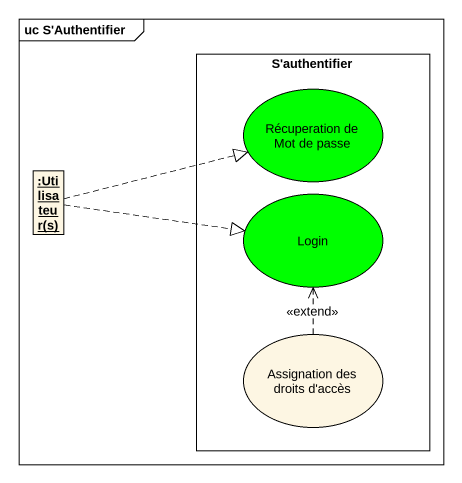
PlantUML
@startuml
mainframe uc S'Authentifier
allowmixing
hide circle
hide empty members
rectangle "S'authentifier" as S_authentifier {
  usecase "Récuperation de Mot de passe" as Récuperation_de_Mot_de_passe #00FF00
  usecase Login #00FF00
  usecase "Assignation des droits d'accès" as Assignation_des_droits_d
}
object ":Utilisateur(s)" as Utilisateur_s
Utilisateur_s .right.|> Récuperation_de_Mot_de_passe
Utilisateur_s .right.|> Login
Assignation_des_droits_d .up.> Login : <<extend>>
@enduml
